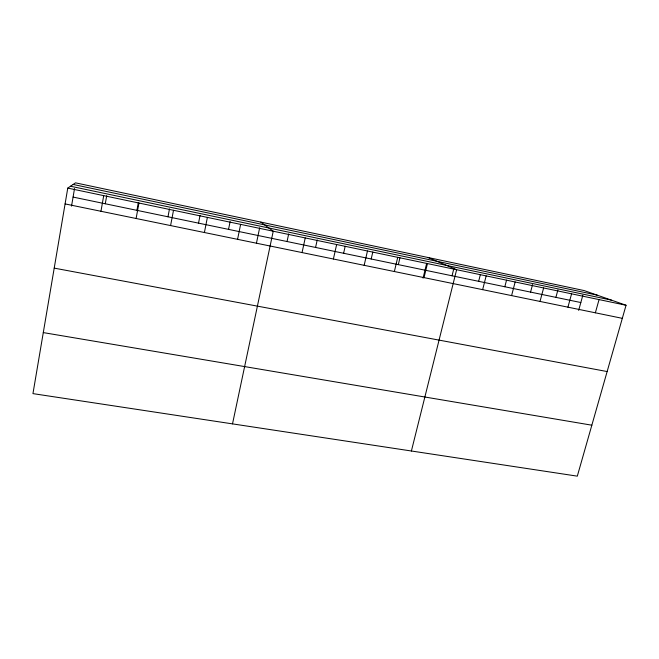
<?xml version="1.0" encoding="UTF-8"?>
<svg xmlns="http://www.w3.org/2000/svg" width="659" height="659" viewBox="0 0 659 659"><rect width="100%" height="100%" fill="white"/><g stroke="black" fill="none" stroke-linecap="round" stroke-linejoin="round"><path stroke-width="0.99" d="M67.77 188.095L32.95 393.621L577.309 476.152L626.05 305.257L584.129 290.561L75.505 182.848L67.77 188.095L626.05 305.257M71.534 206.119L74.533 188.54M100.951 211.275L103.71 195.632M105.275 203.771L106.709 195.723M136.907 210.345L138.374 202.371M136.108 218.5L138.95 203.03M167.987 216.795L169.487 208.903M170.582 225.576L173.506 210.287M198.532 223.137L200.064 215.328M204.397 232.52L207.387 217.396M228.541 229.373L230.115 221.638M237.569 239.332L240.634 224.373M256.417 243.336L259.646 227.841M232.512 423.877L273.238 231.218L260.84 222.099M287.052 241.523L288.675 233.937M302.044 252.57L305.241 237.932M315.57 247.446L317.226 239.934M333.388 259.012L336.642 244.522M343.611 253.27L345.192 246.26M364.155 265.33L367.467 250.988M371.19 259.003L372.796 252.051M394.362 271.533L397.731 257.339M398.316 264.638L399.955 257.751M423.062 278.147L426.661 263.361M424.025 277.62L427.444 263.575M452.049 275.791L453.969 268.073M411.397 451.003L456.629 269.704L428.086 257.512M478.656 281.319L480.353 274.63M482.643 289.655L486.161 275.899M504.819 286.756L506.549 280.124M511.59 295.603L515.149 281.986M530.569 292.102L532.554 284.597M540.009 301.443L543.626 287.958M555.899 297.366L557.909 289.927M567.934 307.176L571.584 293.832M578.66 310.389L582.861 295.166M595.365 312.803L599.056 299.598M43.288 332.597L591.84 425.195M54.211 268.122L607.145 371.552M65.084 203.911L622.318 318.338M73.075 197.082L580.826 302.539M73.133 184.454L597.136 295.125M70.505 186.233L611.363 300.109"/></g></svg>
